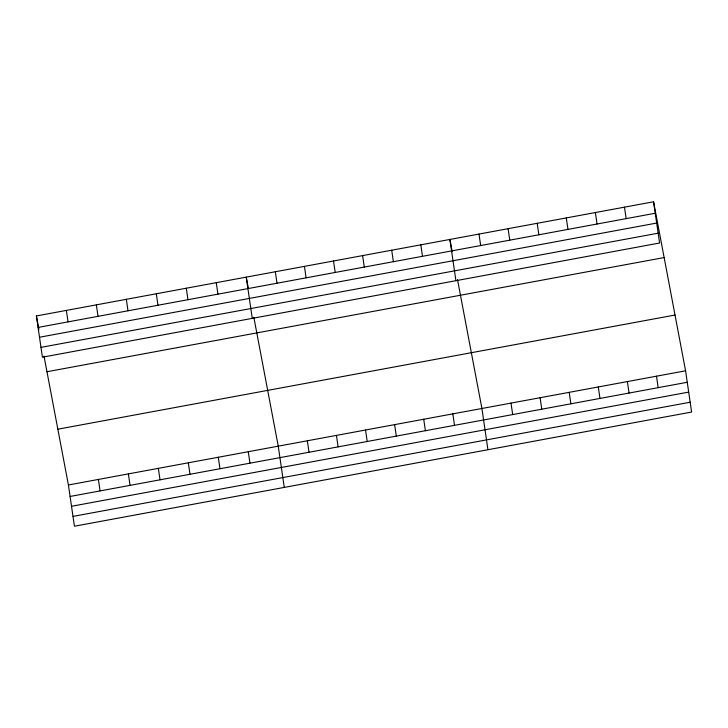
<?xml version="1.0" encoding="UTF-8"?>
<svg xmlns="http://www.w3.org/2000/svg" width="728" height="728" viewBox="0 0 728 728"><rect width="100%" height="100%" fill="white"/><g stroke="black" fill="none" stroke-linecap="round" stroke-linejoin="round"><path stroke-width="1.09" d="M653.571 201.774L659.586 243.016L42.415 357.193L36.4 315.952L653.571 201.774L685.585 370.807L691.6 412.048L74.429 526.226L68.414 484.985L44.008 356.119M38.074 327.427L655.245 213.249M39.503 337.246L656.674 223.068M40.986 347.365L658.148 233.188M46.965 371.735L664.136 257.557M57.849 429.202L675.02 315.033M68.414 484.985L685.585 370.807M70.088 496.46L687.259 382.282M71.526 506.279L688.688 392.101M73 516.398L690.171 402.22M452.224 251.724L449.904 239.457L455.919 280.69M457.512 279.616L481.918 408.49L487.933 449.722M248.348 288.288L246.237 277.131L252.252 318.373M253.845 317.299L278.251 446.164L284.266 487.405M36.4 315.952L38.939 329.338M656.492 376.194L658.167 387.66M624.469 207.162L626.144 218.627M627.39 381.572L629.065 393.047M595.377 212.54L597.051 224.015M598.298 386.959L599.972 398.425M566.284 217.927L567.958 229.393M569.205 392.337L570.879 403.812M537.191 223.305L538.866 234.78M540.112 397.725L541.778 409.191M508.089 228.692L509.764 240.158M511.01 403.103L512.685 414.578M478.997 234.07L480.671 245.545M452.825 413.868L454.5 425.343M420.811 244.836L422.477 256.311M423.732 419.255L425.398 430.721M391.709 250.223L393.384 261.689M394.631 424.633L396.305 436.108M362.617 255.601L364.291 267.076M365.538 430.021L367.212 441.486M333.524 260.988L335.199 272.454M336.445 435.399L338.12 446.874M304.431 266.366L306.097 277.841M307.353 440.786L309.018 452.252M275.33 271.753L277.004 283.219M248.275 451.715L249.95 463.181M216.262 282.682L217.936 294.148M218.3 457.257L219.974 468.723M186.286 288.224L187.961 299.699M188.325 462.799L189.999 474.274M156.311 293.775L157.976 305.241M158.349 468.35L160.024 479.816M126.326 299.317L128.001 310.783M128.374 473.892L130.039 485.367M96.351 304.859L98.025 316.334M98.389 479.443L100.064 490.909M66.375 310.41L68.05 321.876"/></g></svg>
